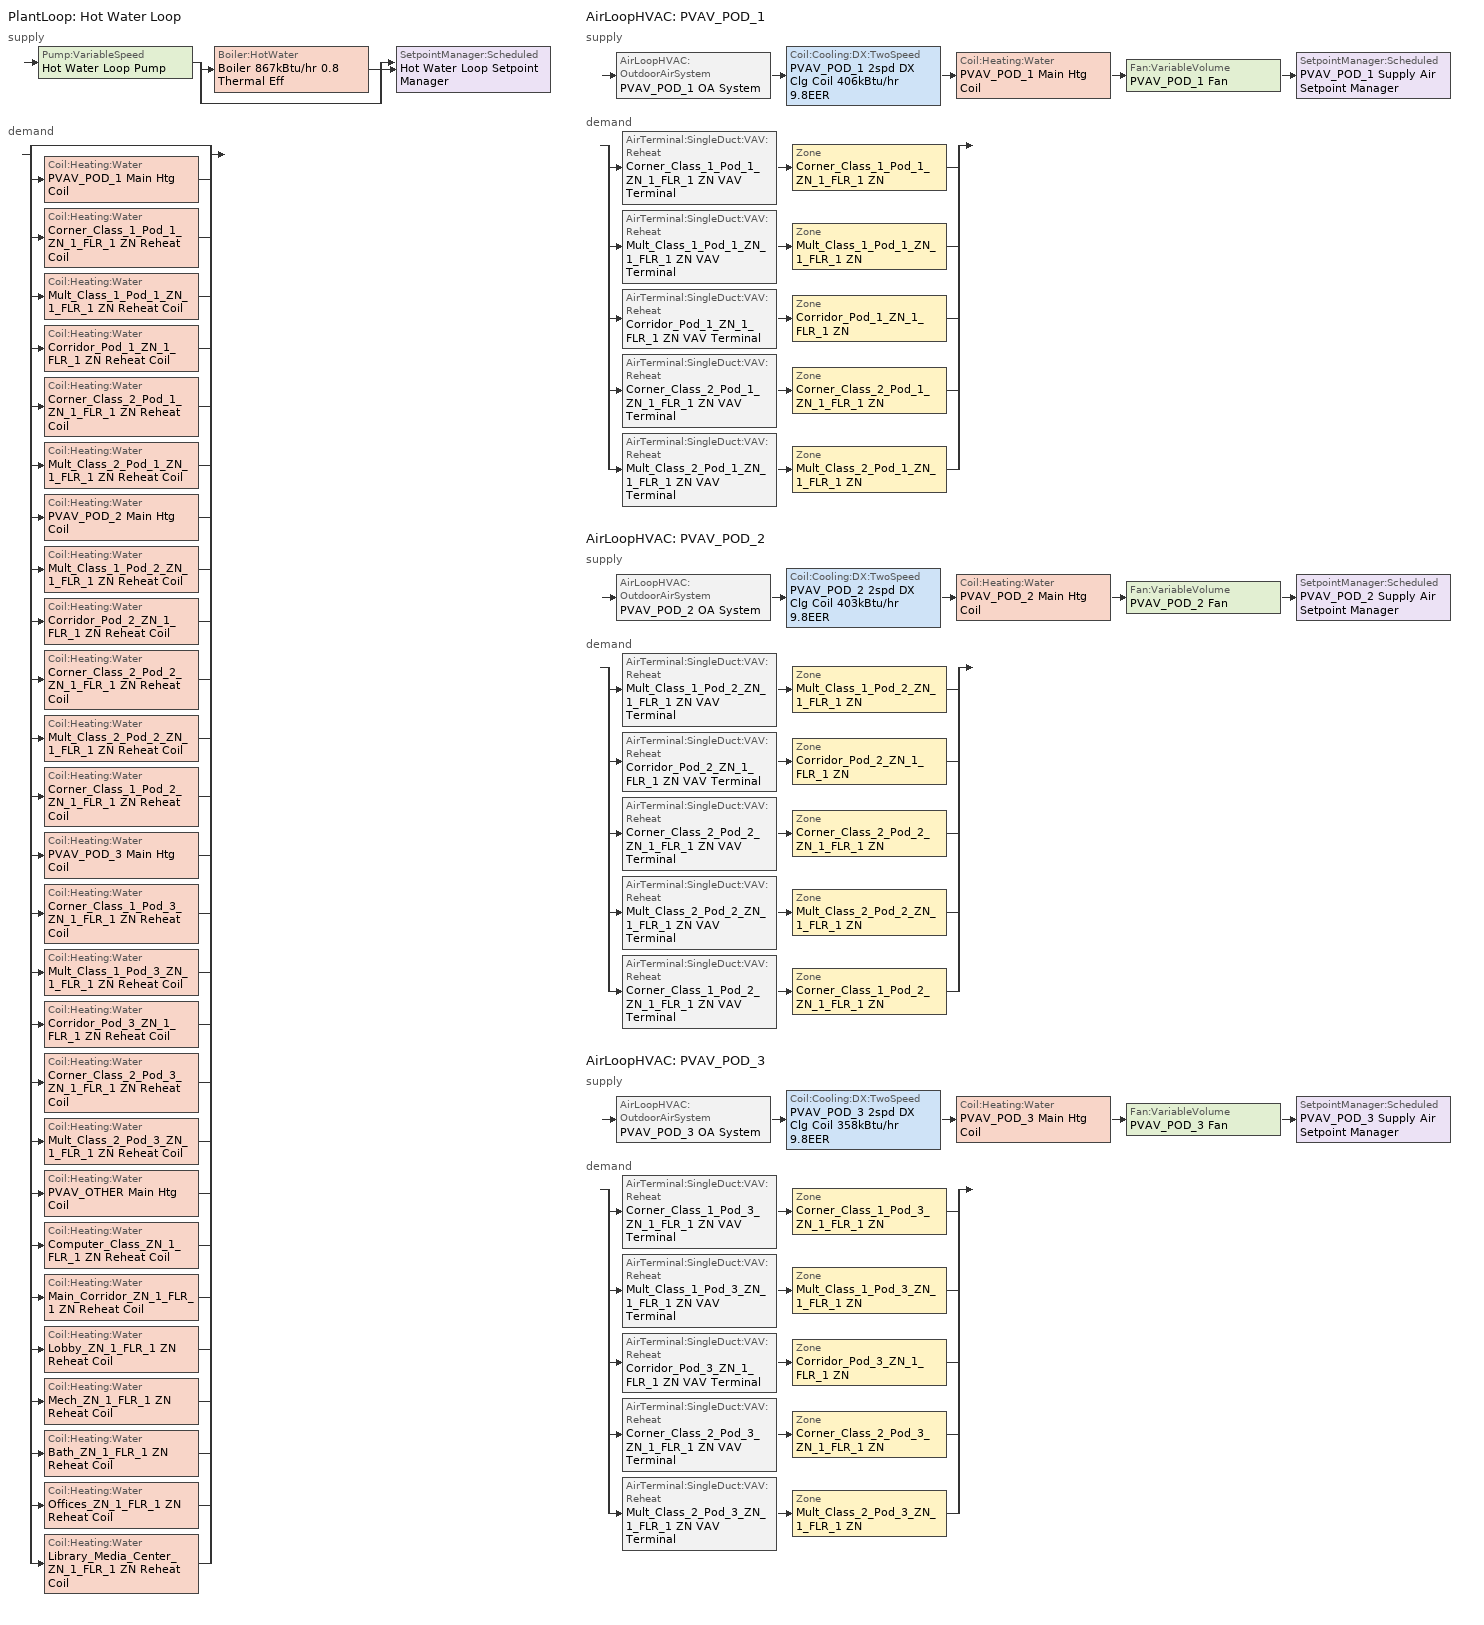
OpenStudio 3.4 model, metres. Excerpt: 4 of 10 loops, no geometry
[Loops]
PlantLoop 'Hot Water Loop'
 supply: Pump:VariableSpeed 'Hot Water Loop Pump' > split
  | Boiler:HotWater 'Boiler 867kBtu/hr 0.8 Thermal Eff'
  | bypass
  join > SetpointManager:Scheduled 'Hot Water Loop Setpoint Manager'
 demand: split
  | bypass
  | Coil:Heating:Water 'PVAV_POD_1 Main Htg Coil'
  | Coil:Heating:Water 'Corner_Class_1_Pod_1_ZN_1_FLR_1 ZN Reheat Coil'
  | Coil:Heating:Water 'Mult_Class_1_Pod_1_ZN_1_FLR_1 ZN Reheat Coil'
  | Coil:Heating:Water 'Corridor_Pod_1_ZN_1_FLR_1 ZN Reheat Coil'
  | Coil:Heating:Water 'Corner_Class_2_Pod_1_ZN_1_FLR_1 ZN Reheat Coil'
  | Coil:Heating:Water 'Mult_Class_2_Pod_1_ZN_1_FLR_1 ZN Reheat Coil'
  | Coil:Heating:Water 'PVAV_POD_2 Main Htg Coil'
  | Coil:Heating:Water 'Mult_Class_1_Pod_2_ZN_1_FLR_1 ZN Reheat Coil'
  | Coil:Heating:Water 'Corridor_Pod_2_ZN_1_FLR_1 ZN Reheat Coil'
  | Coil:Heating:Water 'Corner_Class_2_Pod_2_ZN_1_FLR_1 ZN Reheat Coil'
  | Coil:Heating:Water 'Mult_Class_2_Pod_2_ZN_1_FLR_1 ZN Reheat Coil'
  | Coil:Heating:Water 'Corner_Class_1_Pod_2_ZN_1_FLR_1 ZN Reheat Coil'
  | Coil:Heating:Water 'PVAV_POD_3 Main Htg Coil'
  | Coil:Heating:Water 'Corner_Class_1_Pod_3_ZN_1_FLR_1 ZN Reheat Coil'
  | Coil:Heating:Water 'Mult_Class_1_Pod_3_ZN_1_FLR_1 ZN Reheat Coil'
  | Coil:Heating:Water 'Corridor_Pod_3_ZN_1_FLR_1 ZN Reheat Coil'
  | Coil:Heating:Water 'Corner_Class_2_Pod_3_ZN_1_FLR_1 ZN Reheat Coil'
  | Coil:Heating:Water 'Mult_Class_2_Pod_3_ZN_1_FLR_1 ZN Reheat Coil'
  | Coil:Heating:Water 'PVAV_OTHER Main Htg Coil'
  | Coil:Heating:Water 'Computer_Class_ZN_1_FLR_1 ZN Reheat Coil'
  | Coil:Heating:Water 'Main_Corridor_ZN_1_FLR_1 ZN Reheat Coil'
  | Coil:Heating:Water 'Lobby_ZN_1_FLR_1 ZN Reheat Coil'
  | Coil:Heating:Water 'Mech_ZN_1_FLR_1 ZN Reheat Coil'
  | Coil:Heating:Water 'Bath_ZN_1_FLR_1 ZN Reheat Coil'
  | Coil:Heating:Water 'Offices_ZN_1_FLR_1 ZN Reheat Coil'
  | Coil:Heating:Water 'Library_Media_Center_ZN_1_FLR_1 ZN Reheat Coil'
AirLoopHVAC 'PVAV_POD_1'
 supply: AirLoopHVAC:OutdoorAirSystem 'PVAV_POD_1 OA System' > Coil:Cooling:DX:TwoSpeed 'PVAV_POD_1 2spd DX Clg Coil 406kBtu/hr 9.8EER' > Coil:Heating:Water 'PVAV_POD_1 Main Htg Coil' > Fan:VariableVolume 'PVAV_POD_1 Fan' > SetpointManager:Scheduled 'PVAV_POD_1 Supply Air Setpoint Manager'
 demand: split
  | AirTerminal:SingleDuct:VAV:Reheat 'Corner_Class_1_Pod_1_ZN_1_FLR_1 ZN VAV Terminal' > Zone 'Corner_Class_1_Pod_1_ZN_1_FLR_1 ZN'
  | AirTerminal:SingleDuct:VAV:Reheat 'Mult_Class_1_Pod_1_ZN_1_FLR_1 ZN VAV Terminal' > Zone 'Mult_Class_1_Pod_1_ZN_1_FLR_1 ZN'
  | AirTerminal:SingleDuct:VAV:Reheat 'Corridor_Pod_1_ZN_1_FLR_1 ZN VAV Terminal' > Zone 'Corridor_Pod_1_ZN_1_FLR_1 ZN'
  | AirTerminal:SingleDuct:VAV:Reheat 'Corner_Class_2_Pod_1_ZN_1_FLR_1 ZN VAV Terminal' > Zone 'Corner_Class_2_Pod_1_ZN_1_FLR_1 ZN'
  | AirTerminal:SingleDuct:VAV:Reheat 'Mult_Class_2_Pod_1_ZN_1_FLR_1 ZN VAV Terminal' > Zone 'Mult_Class_2_Pod_1_ZN_1_FLR_1 ZN'
AirLoopHVAC 'PVAV_POD_2'
 supply: AirLoopHVAC:OutdoorAirSystem 'PVAV_POD_2 OA System' > Coil:Cooling:DX:TwoSpeed 'PVAV_POD_2 2spd DX Clg Coil 403kBtu/hr 9.8EER' > Coil:Heating:Water 'PVAV_POD_2 Main Htg Coil' > Fan:VariableVolume 'PVAV_POD_2 Fan' > SetpointManager:Scheduled 'PVAV_POD_2 Supply Air Setpoint Manager'
 demand: split
  | AirTerminal:SingleDuct:VAV:Reheat 'Mult_Class_1_Pod_2_ZN_1_FLR_1 ZN VAV Terminal' > Zone 'Mult_Class_1_Pod_2_ZN_1_FLR_1 ZN'
  | AirTerminal:SingleDuct:VAV:Reheat 'Corridor_Pod_2_ZN_1_FLR_1 ZN VAV Terminal' > Zone 'Corridor_Pod_2_ZN_1_FLR_1 ZN'
  | AirTerminal:SingleDuct:VAV:Reheat 'Corner_Class_2_Pod_2_ZN_1_FLR_1 ZN VAV Terminal' > Zone 'Corner_Class_2_Pod_2_ZN_1_FLR_1 ZN'
  | AirTerminal:SingleDuct:VAV:Reheat 'Mult_Class_2_Pod_2_ZN_1_FLR_1 ZN VAV Terminal' > Zone 'Mult_Class_2_Pod_2_ZN_1_FLR_1 ZN'
  | AirTerminal:SingleDuct:VAV:Reheat 'Corner_Class_1_Pod_2_ZN_1_FLR_1 ZN VAV Terminal' > Zone 'Corner_Class_1_Pod_2_ZN_1_FLR_1 ZN'
AirLoopHVAC 'PVAV_POD_3'
 supply: AirLoopHVAC:OutdoorAirSystem 'PVAV_POD_3 OA System' > Coil:Cooling:DX:TwoSpeed 'PVAV_POD_3 2spd DX Clg Coil 358kBtu/hr 9.8EER' > Coil:Heating:Water 'PVAV_POD_3 Main Htg Coil' > Fan:VariableVolume 'PVAV_POD_3 Fan' > SetpointManager:Scheduled 'PVAV_POD_3 Supply Air Setpoint Manager'
 demand: split
  | AirTerminal:SingleDuct:VAV:Reheat 'Corner_Class_1_Pod_3_ZN_1_FLR_1 ZN VAV Terminal' > Zone 'Corner_Class_1_Pod_3_ZN_1_FLR_1 ZN'
  | AirTerminal:SingleDuct:VAV:Reheat 'Mult_Class_1_Pod_3_ZN_1_FLR_1 ZN VAV Terminal' > Zone 'Mult_Class_1_Pod_3_ZN_1_FLR_1 ZN'
  | AirTerminal:SingleDuct:VAV:Reheat 'Corridor_Pod_3_ZN_1_FLR_1 ZN VAV Terminal' > Zone 'Corridor_Pod_3_ZN_1_FLR_1 ZN'
  | AirTerminal:SingleDuct:VAV:Reheat 'Corner_Class_2_Pod_3_ZN_1_FLR_1 ZN VAV Terminal' > Zone 'Corner_Class_2_Pod_3_ZN_1_FLR_1 ZN'
  | AirTerminal:SingleDuct:VAV:Reheat 'Mult_Class_2_Pod_3_ZN_1_FLR_1 ZN VAV Terminal' > Zone 'Mult_Class_2_Pod_3_ZN_1_FLR_1 ZN'
[Sizing:Zone] Zone Cooling Design Supply Air Temperature Input Method=SupplyAirTemperature; Zone Cooling Design Supply Air Temperature {C}=12.7778; Zone Cooling Design Supply Air Temperature Difference {deltaC}=11.11; Zone Heating Design Supply Air Temperature Input Method=SupplyAirTemperature; Zone Heating Design Supply Air Temperature {C}=50; Zone Heating Design Supply Air Temperature Difference {deltaC}=11.11; Zone Cooling Design Supply Air Humidity Ratio {kg-H2O/kg-air}=0.0085; Zone Heating Design Supply Air Humidity Ratio {kg-H2O/kg-air}=0.008; Cooling Design Air Flow Method=DesignDay; Heating Design Air Flow Method=DesignDay; Account for Dedicated Outdoor Air System=No; Dedicated Outdoor Air System Control Strategy=NeutralSupplyAir; Dedicated Outdoor Air Low Setpoint Temperature for Design {C}=autosize; Dedicated Outdoor Air High Setpoint Temperature for Design {C}=autosize; Design Minimum Zone Ventilation Efficiency=0.6
Corner_Class_1_Pod_1_ZN_1_FLR_1 ZN; Corner_Class_1_Pod_2_ZN_1_FLR_1 ZN; Corner_Class_1_Pod_3_ZN_1_FLR_1 ZN; Corner_Class_2_Pod_1_ZN_1_FLR_1 ZN; Corner_Class_2_Pod_2_ZN_1_FLR_1 ZN; Corner_Class_2_Pod_3_ZN_1_FLR_1 ZN; Corridor_Pod_1_ZN_1_FLR_1 ZN; Corridor_Pod_2_ZN_1_FLR_1 ZN; Corridor_Pod_3_ZN_1_FLR_1 ZN; Mult_Class_1_Pod_1_ZN_1_FLR_1 ZN; Mult_Class_1_Pod_2_ZN_1_FLR_1 ZN; Mult_Class_1_Pod_3_ZN_1_FLR_1 ZN; Mult_Class_2_Pod_1_ZN_1_FLR_1 ZN; Mult_Class_2_Pod_2_ZN_1_FLR_1 ZN; Mult_Class_2_Pod_3_ZN_1_FLR_1 ZN
[Zone equipment]
Corner_Class_1_Pod_1_ZN_1_FLR_1 ZN: Corner_Class_1_Pod_1_ZN_1_FLR_1 ZN VAV Terminal
Corner_Class_1_Pod_2_ZN_1_FLR_1 ZN: Corner_Class_1_Pod_2_ZN_1_FLR_1 ZN VAV Terminal
Corner_Class_1_Pod_3_ZN_1_FLR_1 ZN: Corner_Class_1_Pod_3_ZN_1_FLR_1 ZN VAV Terminal
Corner_Class_2_Pod_1_ZN_1_FLR_1 ZN: Corner_Class_2_Pod_1_ZN_1_FLR_1 ZN VAV Terminal
Corner_Class_2_Pod_2_ZN_1_FLR_1 ZN: Corner_Class_2_Pod_2_ZN_1_FLR_1 ZN VAV Terminal
Corner_Class_2_Pod_3_ZN_1_FLR_1 ZN: Corner_Class_2_Pod_3_ZN_1_FLR_1 ZN VAV Terminal
Corridor_Pod_1_ZN_1_FLR_1 ZN: Corridor_Pod_1_ZN_1_FLR_1 ZN VAV Terminal
Corridor_Pod_2_ZN_1_FLR_1 ZN: Corridor_Pod_2_ZN_1_FLR_1 ZN VAV Terminal
Corridor_Pod_3_ZN_1_FLR_1 ZN: Corridor_Pod_3_ZN_1_FLR_1 ZN VAV Terminal
Mult_Class_1_Pod_1_ZN_1_FLR_1 ZN: Mult_Class_1_Pod_1_ZN_1_FLR_1 ZN VAV Terminal
Mult_Class_1_Pod_2_ZN_1_FLR_1 ZN: Mult_Class_1_Pod_2_ZN_1_FLR_1 ZN VAV Terminal
Mult_Class_1_Pod_3_ZN_1_FLR_1 ZN: Mult_Class_1_Pod_3_ZN_1_FLR_1 ZN VAV Terminal
Mult_Class_2_Pod_1_ZN_1_FLR_1 ZN: Mult_Class_2_Pod_1_ZN_1_FLR_1 ZN VAV Terminal
Mult_Class_2_Pod_2_ZN_1_FLR_1 ZN: Mult_Class_2_Pod_2_ZN_1_FLR_1 ZN VAV Terminal
Mult_Class_2_Pod_3_ZN_1_FLR_1 ZN: Mult_Class_2_Pod_3_ZN_1_FLR_1 ZN VAV Terminal
[PlantLoop]
Hot Water Loop: Fluid Type=Water; Glycol Concentration=0; Minimum Loop Temperature {C}=10; Plant Loop Volume {m3}=Autocalculate; Load Distribution Scheme=Optimal
[Sizing:Plant]
Hot Water Loop: Loop Type=Heating; Design Loop Exit Temperature {C}=82.2222; Loop Design Temperature Difference {deltaC}=11.1111; Sizing Option=NonCoincident; Zone Timesteps in Averaging Window=1; Coincident Sizing Factor Mode=None
[SetpointManager:Scheduled] Control Variable=Temperature
Name | Schedule | Setpoint Node or NodeList
Hot Water Loop Setpoint Manager | Hot Water Loop Temp - 180F | Hot Water Loop Supply Outlet Node
PVAV_POD_1 Supply Air Setpoint Manager | Supply Air Temp - 55.0F | PVAV_POD_1 Supply Outlet Node
PVAV_POD_2 Supply Air Setpoint Manager | Supply Air Temp - 55.0F | PVAV_POD_2 Supply Outlet Node
PVAV_POD_3 Supply Air Setpoint Manager | Supply Air Temp - 55.0F | PVAV_POD_3 Supply Outlet Node
[Pump:VariableSpeed]
Hot Water Loop Pump: Rated Pump Head {Pa}=179344; Motor Efficiency=0.865; Coefficient 1 of the Part Load Performance Curve=0; Coefficient 2 of the Part Load Performance Curve=3.2485; Coefficient 3 of the Part Load Performance Curve=-4.7443; Coefficient 4 of the Part Load Performance Curve=2.5294; Pump Control Type=Intermittent; Skin Loss Radiative Fraction=0.5; Design Power Sizing Method=PowerPerFlowPerPressure; Design Electric Power per Unit Flow Rate {W/(m3/s)}=348701.1; Design Shaft Power per Unit Flow Rate per Unit Head {W-s/m3-Pa}=1.28205; Design Minimum Flow Rate Fraction=0
[Boiler:HotWater]
Boiler 867kBtu/hr 0.8 Thermal Eff: Fuel Type=NaturalGas; Nominal Thermal Efficiency=0.8; Efficiency Curve Temperature Evaluation Variable=LeavingBoiler; Normalized Boiler Efficiency Curve=Boiler with No Minimum Turndown; Minimum Part Load Ratio=0; Maximum Part Load Ratio=1.2; Optimum Part Load Ratio=1; Water Outlet Upper Temperature Limit {C}=95; Boiler Flow Mode=LeavingSetpointModulated; Parasitic Electric Load {W}=0; Sizing Factor=1
[AirLoopHVAC] Availability Schedule=SchoolPrimary HVACOperationSchd; Design Supply Air Flow Rate {m3/s}=autosize; Design Return Air Flow Fraction of Supply Air Flow=1
PVAV_POD_1; PVAV_POD_2; PVAV_POD_3
[Sizing:System] Type of Load to Size On=Sensible; Central Heating Maximum System Air Flow Ratio=0.3; Preheat Design Temperature {C}=7.22222; Preheat Design Humidity Ratio {kg-H2O/kg-Air}=0.008; Precool Design Temperature {C}=12.7778; Precool Design Humidity Ratio {kg-H2O/kg-Air}=0.008; Central Cooling Design Supply Air Temperature {C}=12.7778; Central Heating Design Supply Air Temperature {C}=12.7778; Sizing Option=Coincident; 100% Outdoor Air in Cooling=No; 100% Outdoor Air in Heating=No; Central Cooling Design Supply Air Humidity Ratio {kg-H2O/kg-Air}=0.0085; Central Heating Design Supply Air Humidity Ratio {kg-H2O/kg-Air}=0.008; Cooling Design Air Flow Method=DesignDay; Heating Design Air Flow Method=DesignDay; System Outdoor Air Method=ZoneSum; Zone Maximum Outdoor Air Fraction=1; Cooling Supply Air Flow Rate Per Floor Area {m3/s-m2}=0.00996765; Cooling Fraction of Autosized Cooling Supply Air Flow Rate=1; Cooling Supply Air Flow Rate Per Unit Cooling Capacity {m3/s-W}=3.94755e-05; Heating Supply Air Flow Rate Per Floor Area {m3/s-m2}=0.00996765; Heating Fraction of Autosized Heating Supply Air Flow Rate=1; Heating Fraction of Autosized Cooling Supply Air Flow Rate=1; Heating Supply Air Flow Rate Per Unit Heating Capacity {m3/s-W}=3.15882e-05; Cooling Design Capacity Method=CoolingDesignCapacity; Cooling Design Capacity {W}=autosize; Cooling Design Capacity Per Floor Area {W/m2}=234.7; Fraction of Autosized Cooling Design Capacity=1; Heating Design Capacity Method=HeatingDesignCapacity; Heating Design Capacity {W}=autosize; Heating Design Capacity Per Floor Area {W/m2}=157; Fraction of Autosized Heating Design Capacity=1; Central Cooling Capacity Control Method=OnOff; Occupant Diversity=autosize
Name | Design Outdoor Air Flow Rate {m3/s}
PVAV_POD_1; PVAV_POD_2 | 3.706368
PVAV_POD_3 | 3.198876
[Fan:VariableVolume] Availability Schedule=Always On Discrete; Fan Total Efficiency=0.6006; Pressure Rise {Pa}=1389.92; Maximum Flow Rate {m3/s}=Autosize; Fan Power Minimum Flow Rate Input Method=Fraction; Fan Power Minimum Flow Fraction=0.25; Fan Power Minimum Air Flow Rate {m3/s}=0; Motor Efficiency=0.924; Motor In Airstream Fraction=1; Fan Power Coefficient 1=0.04076; Fan Power Coefficient 2=0.0881; Fan Power Coefficient 3=-0.0729; Fan Power Coefficient 4=0.9437; Fan Power Coefficient 5=0
PVAV_POD_1 Fan; PVAV_POD_2 Fan; PVAV_POD_3 Fan
[Coil:Heating:Water] Availability Schedule=Always On Discrete; Rated Inlet Water Temperature {C}=82.2222; Rated Outlet Water Temperature {C}=71.1111
Name | Rated Inlet Air Temperature {C} | Rated Outlet Air Temperature {C}
PVAV_POD_1 Main Htg Coil; PVAV_POD_2 Main Htg Coil; PVAV_POD_3 Main Htg Coil; PVAV_OTHER Main Htg Coil | 7.22222 | 12.7778
Corner_Class_1_Pod_1_ZN_1_FLR_1 ZN Reheat Coil; Mult_Class_1_Pod_1_ZN_1_FLR_1 ZN Reheat Coil; Corridor_Pod_1_ZN_1_FLR_1 ZN Reheat Coil; Corner_Class_2_Pod_1_ZN_1_FLR_1 ZN Reheat Coil; Mult_Class_2_Pod_1_ZN_1_FLR_1 ZN Reheat Coil; Mult_Class_1_Pod_2_ZN_1_FLR_1 ZN Reheat Coil; Corridor_Pod_2_ZN_1_FLR_1 ZN Reheat Coil; Corner_Class_2_Pod_2_ZN_1_FLR_1 ZN Reheat Coil; Mult_Class_2_Pod_2_ZN_1_FLR_1 ZN Reheat Coil; Corner_Class_1_Pod_2_ZN_1_FLR_1 ZN Reheat Coil; Corner_Class_1_Pod_3_ZN_1_FLR_1 ZN Reheat Coil; Mult_Class_1_Pod_3_ZN_1_FLR_1 ZN Reheat Coil; Corridor_Pod_3_ZN_1_FLR_1 ZN Reheat Coil; Corner_Class_2_Pod_3_ZN_1_FLR_1 ZN Reheat Coil; Mult_Class_2_Pod_3_ZN_1_FLR_1 ZN Reheat Coil; Computer_Class_ZN_1_FLR_1 ZN Reheat Coil; Main_Corridor_ZN_1_FLR_1 ZN Reheat Coil; Lobby_ZN_1_FLR_1 ZN Reheat Coil; Mech_ZN_1_FLR_1 ZN Reheat Coil; Bath_ZN_1_FLR_1 ZN Reheat Coil; Offices_ZN_1_FLR_1 ZN Reheat Coil; Library_Media_Center_ZN_1_FLR_1 ZN Reheat Coil | 12.7778 | 50
[Controller:WaterCoil] Action=Normal; Controller Convergence Tolerance {deltaC}=0.0001; Minimum Actuated Flow {m3/s}=0
Name | Water Coil
PVAV_POD_1 Main Htg Coil Controller | PVAV_POD_1 Main Htg Coil
Corner_Class_1_Pod_1_ZN_1_FLR_1 ZN Reheat Coil Controller | Corner_Class_1_Pod_1_ZN_1_FLR_1 ZN Reheat Coil
Mult_Class_1_Pod_1_ZN_1_FLR_1 ZN Reheat Coil Controller | Mult_Class_1_Pod_1_ZN_1_FLR_1 ZN Reheat Coil
Corridor_Pod_1_ZN_1_FLR_1 ZN Reheat Coil Controller | Corridor_Pod_1_ZN_1_FLR_1 ZN Reheat Coil
Corner_Class_2_Pod_1_ZN_1_FLR_1 ZN Reheat Coil Controller | Corner_Class_2_Pod_1_ZN_1_FLR_1 ZN Reheat Coil
Mult_Class_2_Pod_1_ZN_1_FLR_1 ZN Reheat Coil Controller | Mult_Class_2_Pod_1_ZN_1_FLR_1 ZN Reheat Coil
PVAV_POD_2 Main Htg Coil Controller | PVAV_POD_2 Main Htg Coil
Mult_Class_1_Pod_2_ZN_1_FLR_1 ZN Reheat Coil Controller | Mult_Class_1_Pod_2_ZN_1_FLR_1 ZN Reheat Coil
Corridor_Pod_2_ZN_1_FLR_1 ZN Reheat Coil Controller | Corridor_Pod_2_ZN_1_FLR_1 ZN Reheat Coil
Corner_Class_2_Pod_2_ZN_1_FLR_1 ZN Reheat Coil Controller | Corner_Class_2_Pod_2_ZN_1_FLR_1 ZN Reheat Coil
Mult_Class_2_Pod_2_ZN_1_FLR_1 ZN Reheat Coil Controller | Mult_Class_2_Pod_2_ZN_1_FLR_1 ZN Reheat Coil
Corner_Class_1_Pod_2_ZN_1_FLR_1 ZN Reheat Coil Controller | Corner_Class_1_Pod_2_ZN_1_FLR_1 ZN Reheat Coil
PVAV_POD_3 Main Htg Coil Controller | PVAV_POD_3 Main Htg Coil
Corner_Class_1_Pod_3_ZN_1_FLR_1 ZN Reheat Coil Controller | Corner_Class_1_Pod_3_ZN_1_FLR_1 ZN Reheat Coil
Mult_Class_1_Pod_3_ZN_1_FLR_1 ZN Reheat Coil Controller | Mult_Class_1_Pod_3_ZN_1_FLR_1 ZN Reheat Coil
Corridor_Pod_3_ZN_1_FLR_1 ZN Reheat Coil Controller | Corridor_Pod_3_ZN_1_FLR_1 ZN Reheat Coil
Corner_Class_2_Pod_3_ZN_1_FLR_1 ZN Reheat Coil Controller | Corner_Class_2_Pod_3_ZN_1_FLR_1 ZN Reheat Coil
Mult_Class_2_Pod_3_ZN_1_FLR_1 ZN Reheat Coil Controller | Mult_Class_2_Pod_3_ZN_1_FLR_1 ZN Reheat Coil
PVAV_OTHER Main Htg Coil Controller | PVAV_OTHER Main Htg Coil
Computer_Class_ZN_1_FLR_1 ZN Reheat Coil Controller | Computer_Class_ZN_1_FLR_1 ZN Reheat Coil
Main_Corridor_ZN_1_FLR_1 ZN Reheat Coil Controller | Main_Corridor_ZN_1_FLR_1 ZN Reheat Coil
Lobby_ZN_1_FLR_1 ZN Reheat Coil Controller | Lobby_ZN_1_FLR_1 ZN Reheat Coil
Mech_ZN_1_FLR_1 ZN Reheat Coil Controller | Mech_ZN_1_FLR_1 ZN Reheat Coil
Bath_ZN_1_FLR_1 ZN Reheat Coil Controller | Bath_ZN_1_FLR_1 ZN Reheat Coil
Offices_ZN_1_FLR_1 ZN Reheat Coil Controller | Offices_ZN_1_FLR_1 ZN Reheat Coil
Library_Media_Center_ZN_1_FLR_1 ZN Reheat Coil Controller | Library_Media_Center_ZN_1_FLR_1 ZN Reheat Coil
[Coil:Cooling:DX:TwoSpeed] Availability Schedule=Always On Discrete; Rated High Speed Total Cooling Capacity {W}=Autosize; Rated High Speed Sensible Heat Ratio=Autosize; Rated High Speed COP {W/W}=3.39929; Rated High Speed Air Flow Rate {m3/s}=Autosize; Unit Internal Static Air Pressure {Pa}=773.3; Total Cooling Capacity Function of Temperature Curve=PSZ-AC_Unitary_PackagecoolCapFT; Total Cooling Capacity Function of Flow Fraction Curve=PSZ-AC_Unitary_PackagecoolFFF; Energy Input Ratio Function of Temperature Curve=PSZ-AC DX Unitary Package EIRFT; Energy Input Ratio Function of Flow Fraction Curve=PSZ-AC_Unitary_PackagecoolEIRFFF; Part Load Fraction Correlation Curve=PSZ-AC_Unitary_PackagecoolPLR; Rated Low Speed Total Cooling Capacity {W}=Autosize; Rated Low Speed Sensible Heat Ratio=0.69; Rated Low Speed COP {W/W}=3.39929; Low Speed Total Cooling Capacity Function of Temperature Curve=PSZ-AC_Unitary_PackagecoolCapFT; Low Speed Energy Input Ratio Function of Temperature Curve=PSZ-AC DX Unitary Package EIRFT; Condenser Type=AirCooled; Minimum Outdoor Dry-Bulb Temperature for Compressor Operation {C}=-25; High Speed Evaporative Condenser Effectiveness=0; High Speed Evaporative Condenser Air Flow Rate {m3/s}=Autosize; High Speed Evaporative Condenser Pump Rated Power Consumption {W}=Autosize; Low Speed Evaporative Condenser Effectiveness=0; Low Speed Evaporative Condenser Air Flow Rate {m3/s}=Autosize; Low Speed Evaporative Condenser Pump Rated Power Consumption {W}=Autosize; Basin Heater Capacity {W/K}=10; Basin Heater Setpoint Temperature {C}=2
PVAV_POD_1 2spd DX Clg Coil 406kBtu/hr 9.8EER; PVAV_POD_2 2spd DX Clg Coil 403kBtu/hr 9.8EER; PVAV_POD_3 2spd DX Clg Coil 358kBtu/hr 9.8EER
[Controller:OutdoorAir] Minimum Outdoor Air Flow Rate {m3/s}=0; Maximum Outdoor Air Flow Rate {m3/s}=Autosize; Economizer Control Type=DifferentialEnthalpy; Economizer Control Action Type=ModulateFlow; Lockout Type=LockoutWithHeating; Minimum Limit Type=FixedMinimum; Minimum Outdoor Air Schedule=SchoolPrimary MinOA_MotorizedDamper_Sched; High Humidity Control=No; Heat Recovery Bypass Control Type=BypassWhenOAFlowGreaterThanMinimum
Name | Controller Mechanical Ventilation
Controller Outdoor Air 1 | PVAV_POD_1 Ventilation Controller
Controller Outdoor Air 2 | PVAV_POD_2 Ventilation Controller
Controller Outdoor Air 3 | PVAV_POD_3 Ventilation Controller
[Controller:MechanicalVentilation] Availability Schedule=SchoolPrimary MinOA_MotorizedDamper_Sched
PVAV_POD_1 Ventilation Controller; PVAV_POD_2 Ventilation Controller; PVAV_POD_3 Ventilation Controller
[AirLoopHVAC:OutdoorAirSystem]
Name | Controller
PVAV_POD_1 OA System | Controller Outdoor Air 1
PVAV_POD_2 OA System | Controller Outdoor Air 2
PVAV_POD_3 OA System | Controller Outdoor Air 3
[AirTerminal:SingleDuct:VAV:Reheat] Availability Schedule=Always On Discrete; Maximum Air Flow Rate {m3/s}=AutoSize; Zone Minimum Air Flow Input Method=Constant; Fixed Minimum Air Flow Rate {m3/s}=0; Maximum Hot Water or Steam Flow Rate {m3/s}=AutoSize; Minimum Hot Water or Steam Flow Rate {m3/s}=0; Convergence Tolerance=0.001; Damper Heating Action=ReverseWithLimits; Maximum Flow per Zone Floor Area During Reheat {m3/s-m2}=AutoSize; Maximum Flow Fraction During Reheat=AutoSize; Maximum Reheat Air Temperature {C}=50; Control For Outdoor Air=No
Name | Constant Minimum Air Flow Fraction | Reheat Coil
Corner_Class_1_Pod_1_ZN_1_FLR_1 ZN VAV Terminal | 0.767364 | Corner_Class_1_Pod_1_ZN_1_FLR_1 ZN Reheat Coil
Mult_Class_1_Pod_1_ZN_1_FLR_1 ZN VAV Terminal | 0.767364 | Mult_Class_1_Pod_1_ZN_1_FLR_1 ZN Reheat Coil
Corridor_Pod_1_ZN_1_FLR_1 ZN VAV Terminal | 0.767364 | Corridor_Pod_1_ZN_1_FLR_1 ZN Reheat Coil
Corner_Class_2_Pod_1_ZN_1_FLR_1 ZN VAV Terminal | 0.767364 | Corner_Class_2_Pod_1_ZN_1_FLR_1 ZN Reheat Coil
Mult_Class_2_Pod_1_ZN_1_FLR_1 ZN VAV Terminal | 0.767364 | Mult_Class_2_Pod_1_ZN_1_FLR_1 ZN Reheat Coil
Mult_Class_1_Pod_2_ZN_1_FLR_1 ZN VAV Terminal | 0.773772 | Mult_Class_1_Pod_2_ZN_1_FLR_1 ZN Reheat Coil
Corridor_Pod_2_ZN_1_FLR_1 ZN VAV Terminal | 0.773772 | Corridor_Pod_2_ZN_1_FLR_1 ZN Reheat Coil
Corner_Class_2_Pod_2_ZN_1_FLR_1 ZN VAV Terminal | 0.773772 | Corner_Class_2_Pod_2_ZN_1_FLR_1 ZN Reheat Coil
Mult_Class_2_Pod_2_ZN_1_FLR_1 ZN VAV Terminal | 0.773772 | Mult_Class_2_Pod_2_ZN_1_FLR_1 ZN Reheat Coil
Corner_Class_1_Pod_2_ZN_1_FLR_1 ZN VAV Terminal | 0.773772 | Corner_Class_1_Pod_2_ZN_1_FLR_1 ZN Reheat Coil
Corner_Class_1_Pod_3_ZN_1_FLR_1 ZN VAV Terminal | 0.752677 | Corner_Class_1_Pod_3_ZN_1_FLR_1 ZN Reheat Coil
Mult_Class_1_Pod_3_ZN_1_FLR_1 ZN VAV Terminal | 0.752677 | Mult_Class_1_Pod_3_ZN_1_FLR_1 ZN Reheat Coil
Corridor_Pod_3_ZN_1_FLR_1 ZN VAV Terminal | 0.752677 | Corridor_Pod_3_ZN_1_FLR_1 ZN Reheat Coil
Corner_Class_2_Pod_3_ZN_1_FLR_1 ZN VAV Terminal | 0.752677 | Corner_Class_2_Pod_3_ZN_1_FLR_1 ZN Reheat Coil
Mult_Class_2_Pod_3_ZN_1_FLR_1 ZN VAV Terminal | 0.752677 | Mult_Class_2_Pod_3_ZN_1_FLR_1 ZN Reheat Coil
[EnergyManagementSystem:Sensor] Output Variable or Output Meter=Zone Lights Electricity Rate
Name | Output Variable or Output Meter Index Key
Corner_Class_1_Pod_1_ZN_1_FLR_1ZN_LSr | Corner_Class_1_Pod_1_ZN_1_FLR_1 ZN
Corner_Class_1_Pod_2_ZN_1_FLR_1ZN_LSr | Corner_Class_1_Pod_2_ZN_1_FLR_1 ZN
Corner_Class_1_Pod_3_ZN_1_FLR_1ZN_LSr | Corner_Class_1_Pod_3_ZN_1_FLR_1 ZN
Corner_Class_2_Pod_1_ZN_1_FLR_1ZN_LSr | Corner_Class_2_Pod_1_ZN_1_FLR_1 ZN
Corner_Class_2_Pod_2_ZN_1_FLR_1ZN_LSr | Corner_Class_2_Pod_2_ZN_1_FLR_1 ZN
Corner_Class_2_Pod_3_ZN_1_FLR_1ZN_LSr | Corner_Class_2_Pod_3_ZN_1_FLR_1 ZN
Corridor_Pod_1_ZN_1_FLR_1ZN_LSr | Corridor_Pod_1_ZN_1_FLR_1 ZN
Corridor_Pod_2_ZN_1_FLR_1ZN_LSr | Corridor_Pod_2_ZN_1_FLR_1 ZN
Corridor_Pod_3_ZN_1_FLR_1ZN_LSr | Corridor_Pod_3_ZN_1_FLR_1 ZN
Mult_Class_1_Pod_1_ZN_1_FLR_1ZN_LSr | Mult_Class_1_Pod_1_ZN_1_FLR_1 ZN
Mult_Class_1_Pod_2_ZN_1_FLR_1ZN_LSr | Mult_Class_1_Pod_2_ZN_1_FLR_1 ZN
Mult_Class_1_Pod_3_ZN_1_FLR_1ZN_LSr | Mult_Class_1_Pod_3_ZN_1_FLR_1 ZN
Mult_Class_2_Pod_1_ZN_1_FLR_1ZN_LSr | Mult_Class_2_Pod_1_ZN_1_FLR_1 ZN
Mult_Class_2_Pod_2_ZN_1_FLR_1ZN_LSr | Mult_Class_2_Pod_2_ZN_1_FLR_1 ZN
Mult_Class_2_Pod_3_ZN_1_FLR_1ZN_LSr | Mult_Class_2_Pod_3_ZN_1_FLR_1 ZN
[EnergyManagementSystem:Program]
SET_Main_Corridor_ZN_1_FLR_1ZN_Light_EMS_Program: SET Main_Corridor_ZN_1_FLR_1ZN_LSr_IP=0.093*Main_Corridor_ZN_1_FLR_1ZN_LSr/Main_Corridor_ZN_1_FLR_1ZN_Area; IF (Business_Sensor <= 0) && (Main_Corridor_ZN_1_FLR_1ZN_LSr_IP >= 0.02); SET Main_Corridor_ZN_1_FLR_1ZN_Light1_Actuator = 0.02*Main_Corridor_ZN_1_FLR_1ZN_Area/0.09290304; ELSE; SET Main_Corridor_ZN_1_FLR_1ZN_Light1_Actuator = NULL; ENDIF
SET_Mech_ZN_1_FLR_1ZN_Light_EMS_Program: SET Mech_ZN_1_FLR_1ZN_LSr_IP=0.093*Mech_ZN_1_FLR_1ZN_LSr/Mech_ZN_1_FLR_1ZN_Area; IF (Business_Sensor <= 0) && (Mech_ZN_1_FLR_1ZN_LSr_IP >= 0.02); SET Mech_ZN_1_FLR_1ZN_Light1_Actuator = 0.02*Mech_ZN_1_FLR_1ZN_Area/0.09290304; ELSE; SET Mech_ZN_1_FLR_1ZN_Light1_Actuator = NULL; ENDIF
SET_Mult_Class_1_Pod_1_ZN_1_FLR_1ZN_Light_EMS_Program: SET Mult_Class_1_Pod_1_ZN_1_FLR_1ZN_LSr_IP=0.093*Mult_Class_1_Pod_1_ZN_1_FLR_1ZN_LSr/Mult_Class_1_Pod_1_ZN_1_FLR_1ZN_Area; IF (Business_Sensor <= 0) && (Mult_Class_1_Pod_1_ZN_1_FLR_1ZN_LSr_IP >= 0.02); SET Mult_Class_1_Pod_1_ZN_1_FLR_1ZN_Light1_Actuator = 0.02*Mult_Class_1_Pod_1_ZN_1_FLR_1ZN_Area/0.09290304; ELSE; SET Mult_Class_1_Pod_1_ZN_1_FLR_1ZN_Light1_Actuator = NULL; ENDIF
SET_Mult_Class_1_Pod_2_ZN_1_FLR_1ZN_Light_EMS_Program: SET Mult_Class_1_Pod_2_ZN_1_FLR_1ZN_LSr_IP=0.093*Mult_Class_1_Pod_2_ZN_1_FLR_1ZN_LSr/Mult_Class_1_Pod_2_ZN_1_FLR_1ZN_Area; IF (Business_Sensor <= 0) && (Mult_Class_1_Pod_2_ZN_1_FLR_1ZN_LSr_IP >= 0.02); SET Mult_Class_1_Pod_2_ZN_1_FLR_1ZN_Light1_Actuator = 0.02*Mult_Class_1_Pod_2_ZN_1_FLR_1ZN_Area/0.09290304; ELSE; SET Mult_Class_1_Pod_2_ZN_1_FLR_1ZN_Light1_Actuator = NULL; ENDIF
SET_Mult_Class_1_Pod_3_ZN_1_FLR_1ZN_Light_EMS_Program: SET Mult_Class_1_Pod_3_ZN_1_FLR_1ZN_LSr_IP=0.093*Mult_Class_1_Pod_3_ZN_1_FLR_1ZN_LSr/Mult_Class_1_Pod_3_ZN_1_FLR_1ZN_Area; IF (Business_Sensor <= 0) && (Mult_Class_1_Pod_3_ZN_1_FLR_1ZN_LSr_IP >= 0.02); SET Mult_Class_1_Pod_3_ZN_1_FLR_1ZN_Light1_Actuator = 0.02*Mult_Class_1_Pod_3_ZN_1_FLR_1ZN_Area/0.09290304; ELSE; SET Mult_Class_1_Pod_3_ZN_1_FLR_1ZN_Light1_Actuator = NULL; ENDIF
SET_Mult_Class_2_Pod_1_ZN_1_FLR_1ZN_Light_EMS_Program: SET Mult_Class_2_Pod_1_ZN_1_FLR_1ZN_LSr_IP=0.093*Mult_Class_2_Pod_1_ZN_1_FLR_1ZN_LSr/Mult_Class_2_Pod_1_ZN_1_FLR_1ZN_Area; IF (Business_Sensor <= 0) && (Mult_Class_2_Pod_1_ZN_1_FLR_1ZN_LSr_IP >= 0.02); SET Mult_Class_2_Pod_1_ZN_1_FLR_1ZN_Light1_Actuator = 0.02*Mult_Class_2_Pod_1_ZN_1_FLR_1ZN_Area/0.09290304; ELSE; SET Mult_Class_2_Pod_1_ZN_1_FLR_1ZN_Light1_Actuator = NULL; ENDIF
SET_Mult_Class_2_Pod_2_ZN_1_FLR_1ZN_Light_EMS_Program: SET Mult_Class_2_Pod_2_ZN_1_FLR_1ZN_LSr_IP=0.093*Mult_Class_2_Pod_2_ZN_1_FLR_1ZN_LSr/Mult_Class_2_Pod_2_ZN_1_FLR_1ZN_Area; IF (Business_Sensor <= 0) && (Mult_Class_2_Pod_2_ZN_1_FLR_1ZN_LSr_IP >= 0.02); SET Mult_Class_2_Pod_2_ZN_1_FLR_1ZN_Light1_Actuator = 0.02*Mult_Class_2_Pod_2_ZN_1_FLR_1ZN_Area/0.09290304; ELSE; SET Mult_Class_2_Pod_2_ZN_1_FLR_1ZN_Light1_Actuator = NULL; ENDIF
SET_Mult_Class_2_Pod_3_ZN_1_FLR_1ZN_Light_EMS_Program: SET Mult_Class_2_Pod_3_ZN_1_FLR_1ZN_LSr_IP=0.093*Mult_Class_2_Pod_3_ZN_1_FLR_1ZN_LSr/Mult_Class_2_Pod_3_ZN_1_FLR_1ZN_Area; IF (Business_Sensor <= 0) && (Mult_Class_2_Pod_3_ZN_1_FLR_1ZN_LSr_IP >= 0.02); SET Mult_Class_2_Pod_3_ZN_1_FLR_1ZN_Light1_Actuator = 0.02*Mult_Class_2_Pod_3_ZN_1_FLR_1ZN_Area/0.09290304; ELSE; SET Mult_Class_2_Pod_3_ZN_1_FLR_1ZN_Light1_Actuator = NULL; ENDIF
SET_Offices_ZN_1_FLR_1ZN_Light_EMS_Program: SET Offices_ZN_1_FLR_1ZN_LSr_IP=0.093*Offices_ZN_1_FLR_1ZN_LSr/Offices_ZN_1_FLR_1ZN_Area; IF (Business_Sensor <= 0) && (Offices_ZN_1_FLR_1ZN_LSr_IP >= 0.02); SET Offices_ZN_1_FLR_1ZN_Light1_Actuator = 0.02*Offices_ZN_1_FLR_1ZN_Area/0.09290304; ELSE; SET Offices_ZN_1_FLR_1ZN_Light1_Actuator = NULL; ENDIF
PVAVOTHEROptimumStartProg0: IF DaylightSavings==0 && DayOfWeek>1 && Hour==5 && OAT<23.9 && OAT>1.7; SET PVAVOTHERClgSch0 = 29.4; SET PVAVOTHERHtgSch0 = 15.6; ELSEIF DaylightSavings==0 && DayOfWeek==1 && Hour==7 && OAT<23.9 && OAT>1.7; SET PVAVOTHERClgSch0 = 29.4; SET PVAVOTHERHtgSch0 = 15.6; ELSEIF DaylightSavings==1 && DayOfWeek>1 && Hour==4 && OAT<23.9 && OAT>1.7; SET PVAVOTHERClgSch0 = 29.4; SET PVAVOTHERHtgSch0 = 15.6; ELSEIF DaylightSavings==1 && DayOfWeek==1 && Hour==6 && OAT<23.9 && OAT>1.7; SET PVAVOTHERClgSch0 = 29.4; SET PVAVOTHERHtgSch0 = 15.6; ELSE; SET PVAVOTHERClgSch0 = NULL; SET PVAVOTHERHtgSch0 = NULL; ENDIF
PVAVPOD1OptimumStartProg0: IF DaylightSavings==0 && DayOfWeek>1 && Hour==5 && OAT_1<23.9 && OAT_1>1.7; SET PVAVPOD1ClgSch0 = 29.4; SET PVAVPOD1HtgSch0 = 15.6; ELSEIF DaylightSavings==0 && DayOfWeek==1 && Hour==7 && OAT_1<23.9 && OAT_1>1.7; SET PVAVPOD1ClgSch0 = 29.4; SET PVAVPOD1HtgSch0 = 15.6; ELSEIF DaylightSavings==1 && DayOfWeek>1 && Hour==4 && OAT_1<23.9 && OAT_1>1.7; SET PVAVPOD1ClgSch0 = 29.4; SET PVAVPOD1HtgSch0 = 15.6; ELSEIF DaylightSavings==1 && DayOfWeek==1 && Hour==6 && OAT_1<23.9 && OAT_1>1.7; SET PVAVPOD1ClgSch0 = 29.4; SET PVAVPOD1HtgSch0 = 15.6; ELSE; SET PVAVPOD1ClgSch0 = NULL; SET PVAVPOD1HtgSch0 = NULL; ENDIF
PVAVPOD2OptimumStartProg0: IF DaylightSavings==0 && DayOfWeek>1 && Hour==5 && OAT_2<23.9 && OAT_2>1.7; SET PVAVPOD2ClgSch0 = 29.4; SET PVAVPOD2HtgSch0 = 15.6; ELSEIF DaylightSavings==0 && DayOfWeek==1 && Hour==7 && OAT_2<23.9 && OAT_2>1.7; SET PVAVPOD2ClgSch0 = 29.4; SET PVAVPOD2HtgSch0 = 15.6; ELSEIF DaylightSavings==1 && DayOfWeek>1 && Hour==4 && OAT_2<23.9 && OAT_2>1.7; SET PVAVPOD2ClgSch0 = 29.4; SET PVAVPOD2HtgSch0 = 15.6; ELSEIF DaylightSavings==1 && DayOfWeek==1 && Hour==6 && OAT_2<23.9 && OAT_2>1.7; SET PVAVPOD2ClgSch0 = 29.4; SET PVAVPOD2HtgSch0 = 15.6; ELSE; SET PVAVPOD2ClgSch0 = NULL; SET PVAVPOD2HtgSch0 = NULL; ENDIF
[EnergyManagementSystem:ProgramCallingManager]
Transformer_Load_Prog_Manager: AfterPredictorAfterHVACManagers; Transformer_Load_Prog
Mains_Water_Prg_Mgr: BeginTimestepBeforePredictor; Mains_Water_Prg
SET_Bath_ZN_1_FLR_1 ZN_Light_EMS_Program_Manager: AfterPredictorAfterHVACManagers; SET_Bath_ZN_1_FLR_1ZN_Light_EMS_Program
SET_Cafeteria_ZN_1_FLR_1 ZN_Light_EMS_Program_Manager: AfterPredictorAfterHVACManagers; SET_Cafeteria_ZN_1_FLR_1ZN_Light_EMS_Program
SET_Computer_Class_ZN_1_FLR_1 ZN_Light_EMS_Program_Manager: AfterPredictorAfterHVACManagers; SET_Computer_Class_ZN_1_FLR_1ZN_Light_EMS_Program
SET_Corner_Class_1_Pod_1_ZN_1_FLR_1 ZN_Light_EMS_Program_Manager: AfterPredictorAfterHVACManagers; SET_Corner_Class_1_Pod_1_ZN_1_FLR_1ZN_Light_EMS_Program
SET_Corner_Class_1_Pod_2_ZN_1_FLR_1 ZN_Light_EMS_Program_Manager: AfterPredictorAfterHVACManagers; SET_Corner_Class_1_Pod_2_ZN_1_FLR_1ZN_Light_EMS_Program
SET_Corner_Class_1_Pod_3_ZN_1_FLR_1 ZN_Light_EMS_Program_Manager: AfterPredictorAfterHVACManagers; SET_Corner_Class_1_Pod_3_ZN_1_FLR_1ZN_Light_EMS_Program
SET_Corner_Class_2_Pod_1_ZN_1_FLR_1 ZN_Light_EMS_Program_Manager: AfterPredictorAfterHVACManagers; SET_Corner_Class_2_Pod_1_ZN_1_FLR_1ZN_Light_EMS_Program
SET_Corner_Class_2_Pod_2_ZN_1_FLR_1 ZN_Light_EMS_Program_Manager: AfterPredictorAfterHVACManagers; SET_Corner_Class_2_Pod_2_ZN_1_FLR_1ZN_Light_EMS_Program
SET_Corner_Class_2_Pod_3_ZN_1_FLR_1 ZN_Light_EMS_Program_Manager: AfterPredictorAfterHVACManagers; SET_Corner_Class_2_Pod_3_ZN_1_FLR_1ZN_Light_EMS_Program
SET_Corridor_Pod_1_ZN_1_FLR_1 ZN_Light_EMS_Program_Manager: AfterPredictorAfterHVACManagers; SET_Corridor_Pod_1_ZN_1_FLR_1ZN_Light_EMS_Program
SET_Corridor_Pod_2_ZN_1_FLR_1 ZN_Light_EMS_Program_Manager: AfterPredictorAfterHVACManagers; SET_Corridor_Pod_2_ZN_1_FLR_1ZN_Light_EMS_Program
SET_Corridor_Pod_3_ZN_1_FLR_1 ZN_Light_EMS_Program_Manager: AfterPredictorAfterHVACManagers; SET_Corridor_Pod_3_ZN_1_FLR_1ZN_Light_EMS_Program
SET_Gym_ZN_1_FLR_1 ZN_Light_EMS_Program_Manager: AfterPredictorAfterHVACManagers; SET_Gym_ZN_1_FLR_1ZN_Light_EMS_Program
SET_Kitchen_ZN_1_FLR_1 ZN_Light_EMS_Program_Manager: AfterPredictorAfterHVACManagers; SET_Kitchen_ZN_1_FLR_1ZN_Light_EMS_Program
SET_Library_Media_Center_ZN_1_FLR_1 ZN_Light_EMS_Program_Manager: AfterPredictorAfterHVACManagers; SET_Library_Media_Center_ZN_1_FLR_1ZN_Light_EMS_Program
SET_Lobby_ZN_1_FLR_1 ZN_Light_EMS_Program_Manager: AfterPredictorAfterHVACManagers; SET_Lobby_ZN_1_FLR_1ZN_Light_EMS_Program
SET_Main_Corridor_ZN_1_FLR_1 ZN_Light_EMS_Program_Manager: AfterPredictorAfterHVACManagers; SET_Main_Corridor_ZN_1_FLR_1ZN_Light_EMS_Program
SET_Mech_ZN_1_FLR_1 ZN_Light_EMS_Program_Manager: AfterPredictorAfterHVACManagers; SET_Mech_ZN_1_FLR_1ZN_Light_EMS_Program
SET_Mult_Class_1_Pod_1_ZN_1_FLR_1 ZN_Light_EMS_Program_Manager: AfterPredictorAfterHVACManagers; SET_Mult_Class_1_Pod_1_ZN_1_FLR_1ZN_Light_EMS_Program
SET_Mult_Class_1_Pod_2_ZN_1_FLR_1 ZN_Light_EMS_Program_Manager: AfterPredictorAfterHVACManagers; SET_Mult_Class_1_Pod_2_ZN_1_FLR_1ZN_Light_EMS_Program
SET_Mult_Class_1_Pod_3_ZN_1_FLR_1 ZN_Light_EMS_Program_Manager: AfterPredictorAfterHVACManagers; SET_Mult_Class_1_Pod_3_ZN_1_FLR_1ZN_Light_EMS_Program
SET_Mult_Class_2_Pod_1_ZN_1_FLR_1 ZN_Light_EMS_Program_Manager: AfterPredictorAfterHVACManagers; SET_Mult_Class_2_Pod_1_ZN_1_FLR_1ZN_Light_EMS_Program
SET_Mult_Class_2_Pod_2_ZN_1_FLR_1 ZN_Light_EMS_Program_Manager: AfterPredictorAfterHVACManagers; SET_Mult_Class_2_Pod_2_ZN_1_FLR_1ZN_Light_EMS_Program
SET_Mult_Class_2_Pod_3_ZN_1_FLR_1 ZN_Light_EMS_Program_Manager: AfterPredictorAfterHVACManagers; SET_Mult_Class_2_Pod_3_ZN_1_FLR_1ZN_Light_EMS_Program
SET_Offices_ZN_1_FLR_1 ZN_Light_EMS_Program_Manager: AfterPredictorAfterHVACManagers; SET_Offices_ZN_1_FLR_1ZN_Light_EMS_Program
PVAVOTHEROptimumStartCallingManager0: BeginTimestepBeforePredictor; PVAVOTHEROptimumStartProg0
PVAVPOD1OptimumStartCallingManager0: BeginTimestepBeforePredictor; PVAVPOD1OptimumStartProg0
PVAVPOD2OptimumStartCallingManager0: BeginTimestepBeforePredictor; PVAVPOD2OptimumStartProg0
[EnergyManagementSystem:OutputVariable]
Wired_LTG: EMS Variable=Wired_LTG; Type of Data in Variable=Summed; Update Frequency=ZoneTimeStep; Units=J
[ElectricLoadCenter:Transformer]
Transformer_1: Availability Schedule=Always On Discrete; Transformer Usage=PowerInFromGrid; Rated Capacity {VA}=112500; Phase=3; Conductor Material=Aluminum; Full Load Temperature Rise {C}=150; Fraction of Eddy Current Losses=0.1; Performance Input Method=NominalEfficiency; Nameplate Efficiency=0.987; Per Unit Load for Nameplate Efficiency=0.35; Reference Temperature for Nameplate Efficiency {C}=75; Consider Transformer Loss for Utility Cost=Yes; Meter Name 1=Wired_LTG_Electricity; Meter Name 2=InteriorEquipment:Electricity
[EnergyManagementSystem:Actuator]
Name | Actuated Component | Actuated Component Type | Actuated Component Control Type
Mains_Water_Temp_Act | Mains Water Temperature | Schedule:Constant | Schedule Value
Bath_ZN_1_FLR_1ZN_Light1_Actuator | PrimarySchool Restroom Lights | Lights | Electricity Rate
Cafeteria_ZN_1_FLR_1ZN_Light1_Actuator | PrimarySchool Cafeteria Lights | Lights | Electricity Rate
Computer_Class_ZN_1_FLR_1ZN_Light1_Actuator | PrimarySchool ComputerRoom Lights | Lights | Electricity Rate
Corner_Class_1_Pod_1_ZN_1_FLR_1ZN_Light1_Actuator; Corner_Class_1_Pod_2_ZN_1_FLR_1ZN_Light1_Actuator; Corner_Class_1_Pod_3_ZN_1_FLR_1ZN_Light1_Actuator; Corner_Class_2_Pod_1_ZN_1_FLR_1ZN_Light1_Actuator; Corner_Class_2_Pod_2_ZN_1_FLR_1ZN_Light1_Actuator; Corner_Class_2_Pod_3_ZN_1_FLR_1ZN_Light1_Actuator; Mult_Class_1_Pod_1_ZN_1_FLR_1ZN_Light1_Actuator; Mult_Class_1_Pod_2_ZN_1_FLR_1ZN_Light1_Actuator; Mult_Class_1_Pod_3_ZN_1_FLR_1ZN_Light1_Actuator; Mult_Class_2_Pod_1_ZN_1_FLR_1ZN_Light1_Actuator; Mult_Class_2_Pod_2_ZN_1_FLR_1ZN_Light1_Actuator; Mult_Class_2_Pod_3_ZN_1_FLR_1ZN_Light1_Actuator | PrimarySchool Classroom Lights | Lights | Electricity Rate
Corridor_Pod_1_ZN_1_FLR_1ZN_Light1_Actuator; Corridor_Pod_2_ZN_1_FLR_1ZN_Light1_Actuator; Corridor_Pod_3_ZN_1_FLR_1ZN_Light1_Actuator; Main_Corridor_ZN_1_FLR_1ZN_Light1_Actuator | PrimarySchool Corridor Lights | Lights | Electricity Rate
Gym_ZN_1_FLR_1ZN_Light1_Actuator | PrimarySchool Gym Lights | Lights | Electricity Rate
Kitchen_ZN_1_FLR_1ZN_Light1_Actuator | PrimarySchool Kitchen Lights | Lights | Electricity Rate
Library_Media_Center_ZN_1_FLR_1ZN_Light1_Actuator | PrimarySchool Library Lights | Lights | Electricity Rate
Lobby_ZN_1_FLR_1ZN_Light1_Actuator | PrimarySchool Lobby Lights | Lights | Electricity Rate
Mech_ZN_1_FLR_1ZN_Light1_Actuator | PrimarySchool Mechanical Lights | Lights | Electricity Rate
Offices_ZN_1_FLR_1ZN_Light1_Actuator | PrimarySchool Office Lights | Lights | Electricity Rate
PVAVOTHERHtgSch0; PVAVPOD1HtgSch0; PVAVPOD2HtgSch0 | SchoolPrimary HTGSETP_SCH_NO_OPTIMUM | Schedule:Year | Schedule Value
PVAVOTHERClgSch0; PVAVPOD1ClgSch0; PVAVPOD2ClgSch0 | SchoolPrimary CLGSETP_SCH_NO_OPTIMUM | Schedule:Year | Schedule Value
[EnergyManagementSystem:InternalVariable] Internal Data Type=Zone Floor Area
Name | Internal Data Index Key
Corner_Class_1_Pod_1_ZN_1_FLR_1ZN_Area | Corner_Class_1_Pod_1_ZN_1_FLR_1 ZN
Corner_Class_1_Pod_2_ZN_1_FLR_1ZN_Area | Corner_Class_1_Pod_2_ZN_1_FLR_1 ZN
Corner_Class_1_Pod_3_ZN_1_FLR_1ZN_Area | Corner_Class_1_Pod_3_ZN_1_FLR_1 ZN
Corner_Class_2_Pod_1_ZN_1_FLR_1ZN_Area | Corner_Class_2_Pod_1_ZN_1_FLR_1 ZN
Corner_Class_2_Pod_2_ZN_1_FLR_1ZN_Area | Corner_Class_2_Pod_2_ZN_1_FLR_1 ZN
Corner_Class_2_Pod_3_ZN_1_FLR_1ZN_Area | Corner_Class_2_Pod_3_ZN_1_FLR_1 ZN
Corridor_Pod_1_ZN_1_FLR_1ZN_Area | Corridor_Pod_1_ZN_1_FLR_1 ZN
Corridor_Pod_2_ZN_1_FLR_1ZN_Area | Corridor_Pod_2_ZN_1_FLR_1 ZN
Corridor_Pod_3_ZN_1_FLR_1ZN_Area | Corridor_Pod_3_ZN_1_FLR_1 ZN
Mult_Class_1_Pod_1_ZN_1_FLR_1ZN_Area | Mult_Class_1_Pod_1_ZN_1_FLR_1 ZN
Mult_Class_1_Pod_2_ZN_1_FLR_1ZN_Area | Mult_Class_1_Pod_2_ZN_1_FLR_1 ZN
Mult_Class_1_Pod_3_ZN_1_FLR_1ZN_Area | Mult_Class_1_Pod_3_ZN_1_FLR_1 ZN
Mult_Class_2_Pod_1_ZN_1_FLR_1ZN_Area | Mult_Class_2_Pod_1_ZN_1_FLR_1 ZN
Mult_Class_2_Pod_2_ZN_1_FLR_1ZN_Area | Mult_Class_2_Pod_2_ZN_1_FLR_1 ZN
Mult_Class_2_Pod_3_ZN_1_FLR_1ZN_Area | Mult_Class_2_Pod_3_ZN_1_FLR_1 ZN
[HeatExchanger:AirToAir:SensibleAndLatent] Availability Schedule=Always On Discrete; Nominal Supply Air Flow Rate {m3/s}=autosize; Sensible Effectiveness at 100% Heating Air Flow=0.7; Latent Effectiveness at 100% Heating Air Flow=0.6; Sensible Effectiveness at 75% Heating Air Flow=0.7; Latent Effectiveness at 75% Heating Air Flow=0.6; Sensible Effectiveness at 100% Cooling Air Flow=0.75; Latent Effectiveness at 100% Cooling Air Flow=0.6; Sensible Effectiveness at 75% Cooling Air Flow=0.75; Latent Effectiveness at 75% Cooling Air Flow=0.6; Supply Air Outlet Temperature Control=Yes; Heat Exchanger Type=Rotary; Frost Control Type=ExhaustOnly; Threshold Temperature {C}=-23.3; Initial Defrost Time Fraction=0.167; Rate of Defrost Time Fraction Increase {1/K}=1.44; Economizer Lockout=Yes
Name | Nominal Electric Power {W}
Cafeteria_ZN_1_FLR_1 ZN PSZ-AC_2-7 ERV | 1117.77
PVAV_POD_1 ERV; PVAV_POD_2 ERV | 1645.59
PVAV_POD_3 ERV | 1427.12
[SetpointManager:OutdoorAirPretreat] Minimum Setpoint Temperature {C}=-99; Maximum Setpoint Temperature {C}=99; Minimum Setpoint Humidity Ratio {kgWater/kgDryAir}=1e-05; Maximum Setpoint Humidity Ratio {kgWater/kgDryAir}=1
Name | Setpoint Node or NodeList
Setpoint Manager Outdoor Air Pretreat 1 | Cafeteria_ZN_1_FLR_1 ZN PSZ-AC_2-7 ERV Primary Outlet Air Node
Setpoint Manager Outdoor Air Pretreat 2 | PVAV_POD_1 ERV Primary Outlet Air Node
Setpoint Manager Outdoor Air Pretreat 3 | PVAV_POD_2 ERV Primary Outlet Air Node
[Schedule:Constant]
Always On Discrete: Value=1
[Schedule:Ruleset]
Name | Default Day Schedule | Summer Design Day Schedule | Winter Design Day Schedule
Hot Water Loop Temp - 180F | Hot Water Loop Temp - 180F Default
SchoolPrimary HVACOperationSchd | SchoolPrimary HVACOperationSchd Default | SchoolPrimary HVACOperationSchd Summer Design Day | SchoolPrimary HVACOperationSchd Winter Design Day
SchoolPrimary MinOA_MotorizedDamper_Sched | SchoolPrimary MinOA_MotorizedDamper_Sched Default | SchoolPrimary MinOA_MotorizedDamper_Sched Summer Design Day | SchoolPrimary MinOA_MotorizedDamper_Sched Winter Design Day
Supply Air Temp - 55.0F | Supply Air Temp - 55.0F Default
[Schedule:Day]
Hot Water Loop Temp - 180F Default: 24, 0, 82.2222
SchoolPrimary HVACOperationSchd Default; SchoolPrimary MinOA_MotorizedDamper_Sched Default: 24, 0, 0
SchoolPrimary HVACOperationSchd Winter Design Day; SchoolPrimary HVACOperationSchd Summer Design Day; SchoolPrimary HVACOperationSchd WntrDsn|SmrDsn|Wkdy Day: 7, 0, 0, 21, 0, 1, 24, 0, 0
SchoolPrimary MinOA_MotorizedDamper_Sched Winter Design Day; SchoolPrimary MinOA_MotorizedDamper_Sched Summer Design Day; SchoolPrimary MinOA_MotorizedDamper_Sched WntrDsn|SmrDsn|Wkdy Day: 8, 0, 0, 21, 0, 1, 24, 0, 0
Supply Air Temp - 55.0F Default: 24, 0, 12.7778
[Schedule:Rule] Rule Order=0; Apply Monday=Yes; Apply Tuesday=Yes; Apply Wednesday=Yes; Apply Thursday=Yes; Apply Friday=Yes; Date Specification Type=DateRange; Start Month=1; Start Day=1; End Month=12; End Day=31
Name | Schedule Ruleset | Day Schedule
Schedule Rule 81 | SchoolPrimary HVACOperationSchd | SchoolPrimary HVACOperationSchd WntrDsn|SmrDsn|Wkdy Day
Schedule Rule 82 | SchoolPrimary MinOA_MotorizedDamper_Sched | SchoolPrimary MinOA_MotorizedDamper_Sched WntrDsn|SmrDsn|Wkdy Day
[Curve:Cubic]
Boiler with No Minimum Turndown: Coefficient1 Constant=0.7463; Coefficient2 x=1.3196; Coefficient3 x**2=-2.2154; Coefficient4 x**3=1.1674; Minimum Value of x=0; Maximum Value of x=1.3
[Curve:Biquadratic] Minimum Value of x=12.77778; Maximum Value of x=23.88889; Minimum Value of y=21.11111; Maximum Value of y=46.11111
Name | Coefficient1 Constant | Coefficient2 x | Coefficient3 x**2 | Coefficient4 y | Coefficient5 y**2 | Coefficient6 x*y
PSZ-AC_Unitary_PackagecoolCapFT | 0.766956 | 0.0107756 | -4.14703e-05 | 0.00134961 | -0.000261144 | 0.000457488
PSZ-AC DX Unitary Package EIRFT | 0.297145 | 0.0430933 | -0.000748766 | 0.00597727 | 0.000482112 | -0.000956448
[Curve:Quadratic]
Name | Coefficient1 Constant | Coefficient2 x | Coefficient3 x**2 | Minimum Value of x | Maximum Value of x
PSZ-AC_Unitary_PackagecoolFFF | 0.8 | 0.2 | 0 | 0.5 | 1.5
PSZ-AC_Unitary_PackagecoolEIRFFF | 1.156 | -0.1816 | 0.0256 | 0.5 | 1.5
PSZ-AC_Unitary_PackagecoolPLR | 0.75 | 0.25 | 0 | 0 | 1
